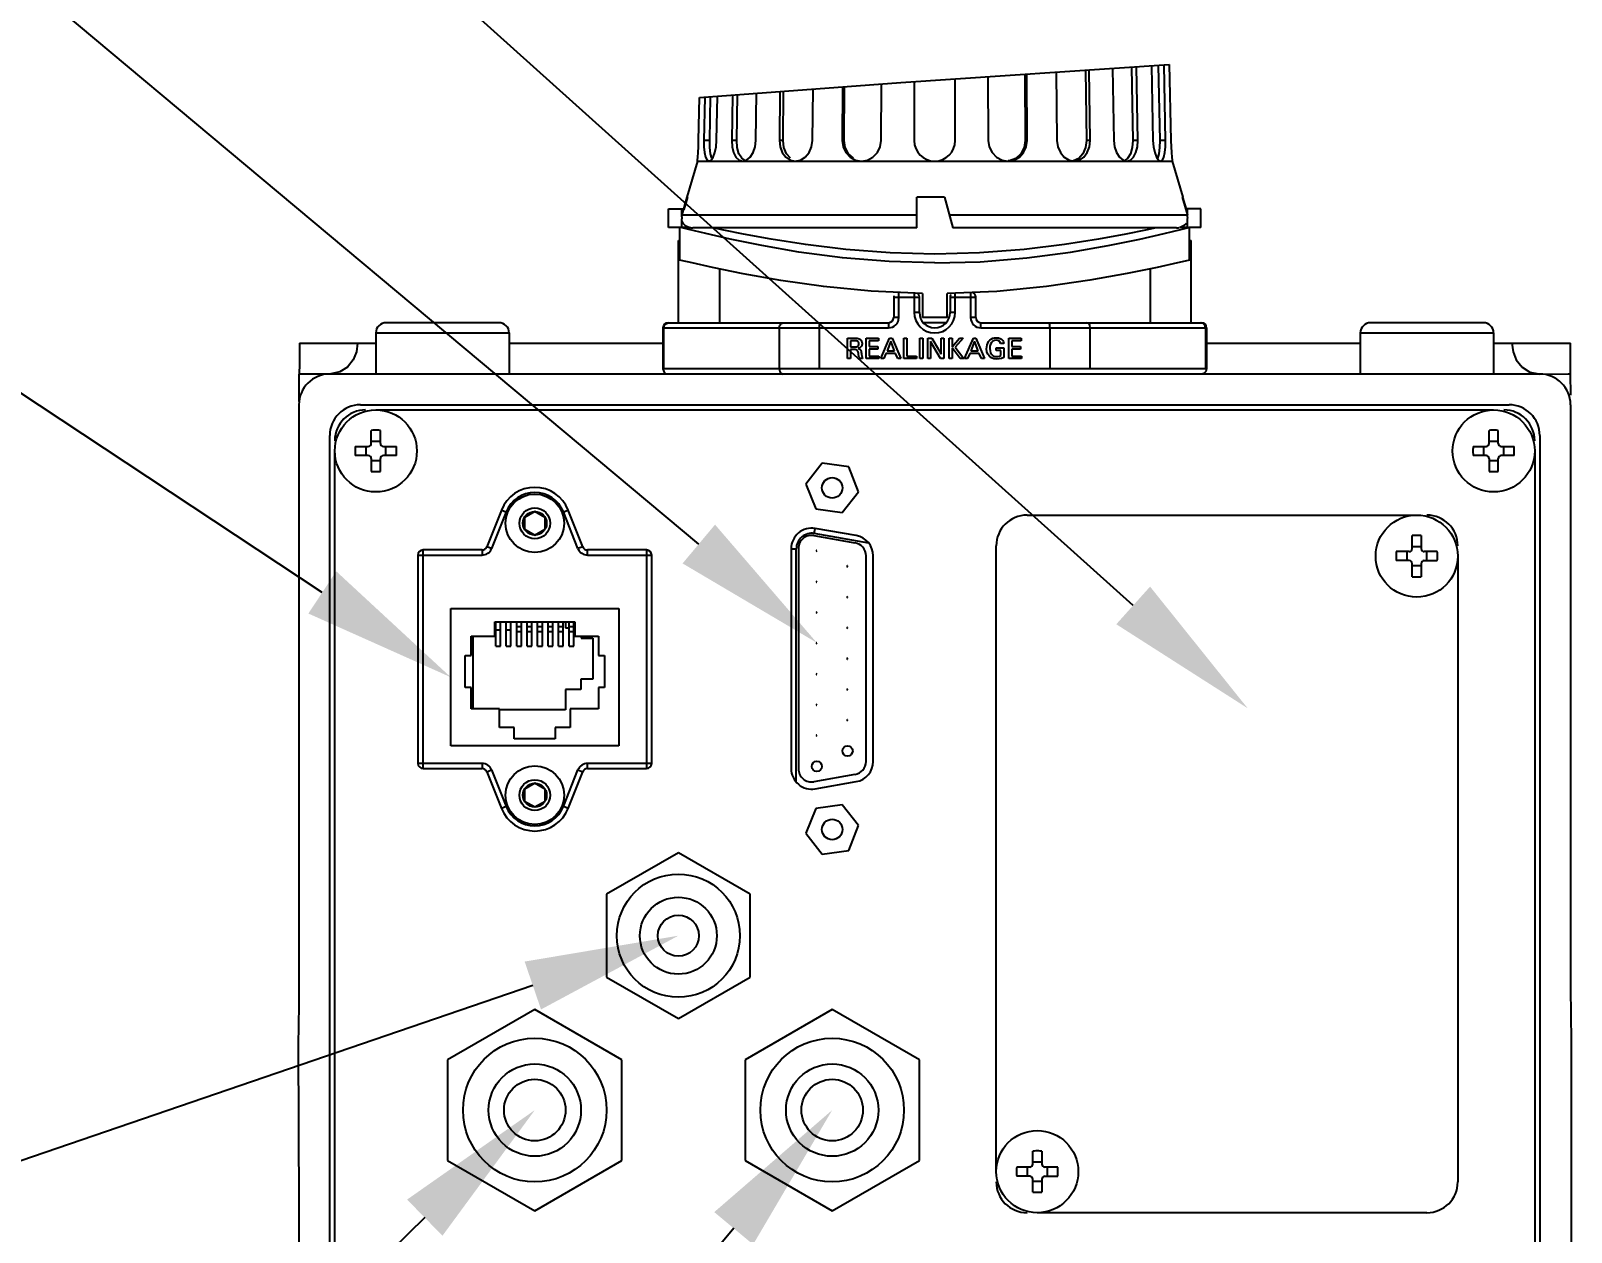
# Model space of a CAD drawing. Header units: millimetres. Extents: x 4086 to 8300, y 123 to 1549.
# Drawn here: x 6953.3 to 7013.4, y 571.4 to 618.2 of the extents above; entities that cross this region are included whole.
import ezdxf
from ezdxf import colors
from ezdxf.entities.mleader import LeaderData, LeaderLine
from ezdxf.math import Vec2, Vec3

# ---------------------------------------------------------------- set-up
doc = ezdxf.new("R2010")
doc.units = ezdxf.units.MM
doc.layers.add('00_COMPONENTS', color=7, linetype='Continuous')
doc.layers.add('多重引线', color=7, linetype='Continuous')
doc.styles.add('思源黑', font='SourceHanSansCN-Normal.ttf')

msp = doc.modelspace()

# ---------------------------------------------------------------- linework, layer by layer
at = {"color": 7, "linetype": 'Continuous'}
for p, q in [((6987.2721, 616.2014), (6997.7388, 616.9017)), ((6979.4172, 615.6227), (6987.2721, 616.2014))]:
    msp.add_line(p, q, dxfattribs=at)
at = {"layer": '00_COMPONENTS', "color": 7, "linetype": 'Continuous'}
for p, q in [((6992.1068, 616.5249), (6992.1233, 613.9408)), ((6992.1978, 613.9408), (6992.1812, 616.5299)), ((6993.3244, 616.6064), (6993.3568, 613.9408)), ((6994.4762, 616.6834), (6994.5096, 613.9408)), ((6994.6512, 613.9408), (6994.6178, 616.6929)), ((6995.524, 616.7535), (6995.5711, 613.9408)), ((6996.2687, 616.8034), (6996.3166, 613.9408)), ((6996.5115, 613.9408), (6996.4634, 616.8164)), ((6997.0448, 616.8553), (6997.1021, 613.9408)), ((6997.3097, 616.873), (6997.3674, 613.9408)), ((6997.5966, 613.9408), (6997.5386, 616.8883)), ((6997.7388, 616.9017), (6997.8, 613.9408)), ((6982.5545, 615.8538), (6982.5312, 613.9408)), ((6982.6728, 613.9408), (6982.6962, 615.8643)), ((6983.8256, 613.9408), (6983.85, 615.9493)), ((6984.9981, 616.0339), (6984.9847, 613.9408)), ((6985.0592, 613.9408), (6985.0726, 616.0393)), ((6986.5064, 613.9408), (6986.5205, 616.146)), ((6987.7912, 616.2361), (6987.7912, 613.9408)), ((6989.3912, 613.9408), (6989.3912, 616.3432)), ((6990.6602, 616.4281), (6990.6761, 613.9408)), ((6979.3824, 613.9408), (6979.4172, 615.6227)), ((6979.6193, 615.6376), (6979.5859, 613.9408)), ((6979.8151, 613.9408), (6979.8488, 615.6545)), ((6980.0803, 613.9408), (6980.1144, 615.6741)), ((6980.7006, 615.7173), (6980.6709, 613.9408)), ((6980.8659, 613.9408), (6980.8958, 615.7316)), ((6981.6114, 613.9408), (6981.6422, 615.7866)), ((6979.374, 613.6941), (6979.3824, 613.9408)), ((6979.8151, 613.9408), (6979.5859, 613.9408)), ((6979.8204, 613.6702), (6979.8151, 613.9408)), ((6980.0603, 613.6941), (6980.0803, 613.9408)), ((6980.8659, 613.9408), (6980.6709, 613.9408)), ((6980.8857, 613.6702), (6980.8659, 613.9408)), ((6981.5816, 613.6941), (6981.6114, 613.9408)), ((6982.6728, 613.9408), (6982.5312, 613.9408)), ((6985.0592, 613.9408), (6984.9847, 613.9408)), ((6992.1978, 613.9408), (6992.1233, 613.9408)), ((6994.6512, 613.9408), (6994.5096, 613.9408)), ((6995.5711, 613.9408), (6995.6009, 613.6939)), ((6996.3166, 613.9408), (6996.2962, 613.6674)), ((6996.5115, 613.9408), (6996.3166, 613.9408)), ((6997.1021, 613.9408), (6997.1222, 613.6939)), ((6997.3674, 613.9408), (6997.3618, 613.6674)), ((6997.5966, 613.9408), (6997.3674, 613.9408)), ((6997.8, 613.9408), (6997.8085, 613.6939)), ((6979.3312, 613.1408), (6978.9169, 611.7408)), ((6979.3312, 613.1408), (6979.3353, 613.1798)), ((6979.3312, 613.1408), (6997.8512, 613.1408)), ((6985.7297, 613.1408), (6985.9658, 613.1799)), ((6991.2171, 613.1797), (6991.4527, 613.1408)), ((6993.8324, 613.1797), (6994.0341, 613.1408)), ((6997.8362, 613.2931), (6997.8471, 613.1797)), ((6997.8471, 613.1797), (6997.8512, 613.1408)), ((6997.8512, 613.1408), (6998.2655, 611.7408)), ((6978.9244, 611.7408), (6978.7272, 611.045)), ((6978.9423, 611.7408), (6978.7989, 611.2575)), ((6978.9244, 611.7408), (6978.9169, 611.7408)), ((6987.8912, 610.5408), (6987.8912, 611.7408)), ((6988.9712, 611.7408), (6987.8912, 611.7408)), ((6988.9712, 611.7408), (6989.2912, 610.5408)), ((6998.2402, 611.7408), (6998.4484, 611.0389)), ((6998.2655, 611.7408), (6998.2402, 611.7408)), ((6998.258, 611.7408), (6998.3942, 611.2616)), ((6978.2072, 610.5507), (6978.2072, 611.2788)), ((6978.2072, 611.2788), (6978.7931, 611.2788)), ((6978.7272, 610.9636), (6978.7272, 611.2788)), ((6987.8912, 611.0389), (6978.7272, 611.0389)), ((6998.4484, 611.0389), (6989.1584, 611.0389)), ((6998.9752, 611.2788), (6998.3772, 611.2788)), ((6998.4552, 610.9636), (6998.4552, 611.2788)), ((6998.9752, 610.5507), (6998.9752, 611.2788)), ((6978.6835, 610.5507), (6978.2072, 610.5507)), ((6978.6512, 609.2788), (6978.6512, 610.5588)), ((6979.0041, 610.4708), (6978.6835, 610.5507)), ((6978.7272, 610.5507), (6978.7272, 610.8941)), ((6978.7891, 610.7013), (6978.7272, 610.8248)), ((6979.0117, 610.5559), (6978.7272, 610.5559)), ((6978.8881, 610.6073), (6978.7891, 610.7013)), ((6979.0117, 610.5526), (6978.8881, 610.6073)), ((6979.6574, 610.3135), (6979.0041, 610.4708)), ((6979.0117, 610.5526), (6979.0358, 610.5498)), ((6979.0358, 610.5498), (6979.0439, 610.5488)), ((6979.0519, 610.548), (6979.06, 610.5471)), ((6987.8912, 610.5408), (6979.1558, 610.5408)), ((6980.1912, 610.5408), (6980.1912, 610.4893)), ((6998.0266, 610.5408), (6989.2912, 610.5408)), ((6996.9912, 610.5408), (6996.9912, 610.4893)), ((6997.544, 610.318), (6998.1853, 610.4725)), ((6998.1277, 610.5477), (6998.1362, 610.5486)), ((6998.1448, 610.5495), (6998.1534, 610.5505)), ((6998.1619, 610.5515), (6998.1703, 610.5526)), ((6998.3001, 610.6121), (6998.1703, 610.5526)), ((6998.4552, 610.5559), (6998.1703, 610.5559)), ((6998.1853, 610.4725), (6998.499, 610.5507)), ((6998.3992, 610.7138), (6998.3001, 610.6121)), ((6998.4552, 610.5507), (6998.4552, 610.8941)), ((6998.9752, 610.5507), (6998.499, 610.5507)), ((6998.5312, 609.2788), (6998.5312, 610.5588)), ((6978.5912, 606.8388), (6978.5912, 610.0388)), ((6978.5912, 610.0388), (6978.6512, 610.0388)), ((6980.617, 610.0968), (6979.6574, 610.3135)), ((6996.5916, 610.1025), (6997.544, 610.318)), ((6998.5312, 610.0388), (6998.5912, 610.0388)), ((6998.5912, 606.8388), (6998.5912, 610.0388)), ((6980.1912, 608.9386), (6980.1912, 606.8388)), ((6996.9912, 608.9386), (6996.9912, 606.8388)), ((6998.0636, 609.171), (6997.267, 608.9949)), ((6991.0097, 608.0584), (6989.0712, 607.9743)), ((6986.9912, 607.8388), (6986.9912, 607.0388)), ((6986.9912, 607.8388), (6987.9912, 607.8388)), ((6987.1912, 607.0388), (6987.1912, 608.015)), ((6987.7912, 607.9885), (6987.7912, 607.2388)), ((6987.9912, 607.2388), (6987.9912, 607.8388)), ((6988.1112, 607.9743), (6988.1112, 607.0388)), ((6989.0712, 607.0388), (6989.0712, 607.9743)), ((6989.1912, 607.8388), (6989.1912, 607.2388)), ((6989.1912, 607.8388), (6990.1912, 607.8388)), ((6989.3912, 607.2388), (6989.3912, 607.9882)), ((6989.9912, 608.0142), (6989.9912, 607.0388)), ((6990.1912, 607.0388), (6990.1912, 607.8388)), ((6971.5912, 606.8388), (6967.1912, 606.8388)), ((6978.1912, 606.8388), (6978.2064, 606.8388)), ((6978.2257, 606.8388), (6986.7912, 606.8388)), ((6986.7912, 606.8388), (6986.7912, 606.6388)), ((6987.1912, 607.0388), (6986.9912, 607.0388)), ((6987.9912, 607.2388), (6987.7912, 607.2388)), ((6989.0712, 607.0388), (6988.1111, 607.0388)), ((6989.0384, 606.8388), (6988.144, 606.8388)), ((6989.3912, 607.2388), (6989.1912, 607.2388)), ((6990.1912, 607.0388), (6989.9912, 607.0388)), ((6990.3912, 606.6388), (6990.3912, 606.8388)), ((6990.3912, 606.8388), (6998.9912, 606.8388)), ((7009.9912, 606.8388), (7005.5912, 606.8388)), ((6966.7912, 606.4388), (6966.7912, 604.8388)), ((6966.7912, 606.4388), (6971.9912, 606.4388)), ((6971.9912, 606.4388), (6971.9912, 604.8388)), ((6977.9912, 606.6388), (6977.9912, 605.0388)), ((6977.9912, 606.6388), (6986.7912, 606.6388)), ((6978.0302, 605.0388), (6978.0302, 606.6388)), ((6982.5246, 606.6388), (6982.5246, 605.0388)), ((6984.0968, 605.0388), (6984.0968, 606.6388)), ((6985.1912, 605.4388), (6985.1912, 606.2388)), ((6985.1912, 606.2388), (6985.462, 606.2388)), ((6985.9194, 605.4388), (6985.9194, 606.2388)), ((6985.9194, 606.2388), (6986.3974, 606.2388)), ((6986.3974, 606.2388), (6986.3974, 606.1369)), ((6986.4882, 605.4388), (6986.8313, 606.2388)), ((6986.8313, 606.2388), (6986.935, 606.2388)), ((6986.935, 606.2388), (6987.2659, 605.4388)), ((6987.3823, 605.4388), (6987.3823, 606.2388)), ((6987.3823, 606.2388), (6987.4999, 606.2388)), ((6987.4999, 606.2388), (6987.4999, 605.5402)), ((6988.0051, 605.4388), (6988.0051, 606.2388)), ((6988.0051, 606.2388), (6988.1227, 606.2388)), ((6988.1227, 606.2388), (6988.1227, 605.4388)), ((6988.3233, 605.4388), (6988.3233, 606.2388)), ((6988.3233, 606.2388), (6988.4787, 606.2388)), ((6988.4787, 606.2388), (6988.7294, 605.8199)), ((6988.8414, 605.6087), (6988.8414, 606.2388)), ((6988.8414, 606.2388), (6988.9472, 606.2388)), ((6988.9472, 606.2388), (6988.9472, 605.4388)), ((6989.1483, 605.4388), (6989.1483, 606.2388)), ((6989.1483, 606.2388), (6989.2659, 606.2388)), ((6989.2659, 605.9018), (6989.5545, 606.2388)), ((6989.2659, 606.2388), (6989.2659, 605.9018)), ((6989.6993, 606.2388), (6989.3912, 605.8828)), ((6989.5545, 606.2388), (6989.6993, 606.2388)), ((6989.7533, 605.4388), (6990.0965, 606.2388)), ((6990.0965, 606.2388), (6990.2001, 606.2388)), ((6990.2001, 606.2388), (6990.5311, 605.4388)), ((6990.3912, 606.6388), (6999.1867, 606.6388)), ((6991.4792, 605.4388), (6991.4792, 606.2388)), ((6991.4792, 606.2388), (6991.9572, 606.2388)), ((6991.9572, 606.2388), (6991.9572, 606.1369)), ((6993.0857, 606.6388), (6993.0857, 605.0388)), ((6994.6578, 605.0388), (6994.6578, 606.6388)), ((6999.1523, 606.6388), (6999.1523, 605.0388)), ((6999.1912, 606.6388), (6999.1912, 605.0388)), ((7005.1912, 606.4388), (7005.1912, 604.8388)), ((7005.1912, 606.4388), (7010.3912, 606.4388)), ((7010.3912, 606.4388), (7010.3912, 604.8388)), ((6963.8114, 606.0388), (6966.7912, 606.0388)), ((6971.9912, 606.0388), (6977.9912, 606.0388)), ((6985.3088, 606.1369), (6985.3088, 605.8951)), ((6985.482, 606.1369), (6985.3088, 606.1369)), ((6985.3088, 605.8951), (6985.482, 605.8951)), ((6985.3088, 605.7937), (6985.3088, 605.4388)), ((6985.4536, 605.7937), (6985.3088, 605.7937)), ((6985.6727, 606.2003), (6985.6982, 606.1809)), ((6985.7309, 605.6443), (6985.7362, 605.6042)), ((6985.7497, 606.0898), (6985.7561, 606.0343)), ((6986.0369, 606.1369), (6986.0369, 605.9068)), ((6986.3974, 606.1369), (6986.0369, 606.1369)), ((6986.0369, 605.9068), (6986.3734, 605.9068)), ((6986.0369, 605.8048), (6986.0369, 605.5402)), ((6986.3734, 605.8048), (6986.0369, 605.8048)), ((6986.3734, 605.9068), (6986.3734, 605.8048)), ((6986.6887, 605.6444), (6986.6007, 605.4388)), ((6987.0597, 605.6444), (6986.6887, 605.6444)), ((6986.8759, 606.119), (6986.7333, 605.7458)), ((6986.7333, 605.7458), (6987.0174, 605.7458)), ((6987.0174, 605.7458), (6986.8759, 606.119)), ((6987.1472, 605.4388), (6987.0597, 605.6444)), ((6988.4297, 606.1062), (6988.4297, 605.4388)), ((6988.8163, 605.4388), (6988.4297, 606.1062)), ((6989.2659, 605.8538), (6989.2659, 605.4388)), ((6989.5868, 605.4388), (6989.2659, 605.8538)), ((6989.3912, 605.8828), (6989.7316, 605.4388)), ((6989.9539, 605.6444), (6989.8659, 605.4388)), ((6990.3249, 605.6444), (6989.9539, 605.6444)), ((6990.1411, 606.119), (6989.9985, 605.7458)), ((6989.9985, 605.7458), (6990.2826, 605.7458)), ((6990.2826, 605.7458), (6990.1411, 606.119)), ((6990.4124, 605.4388), (6990.3249, 605.6444)), ((6990.9901, 605.7569), (6990.9901, 605.86)), ((6990.9901, 605.86), (6991.2854, 605.86)), ((6991.1667, 605.7569), (6990.9901, 605.7569)), ((6991.2865, 606.0277), (6991.1589, 606.0277)), ((6991.1667, 605.5552), (6991.1667, 605.7569)), ((6991.2854, 605.86), (6991.2854, 605.4811)), ((6991.5968, 606.1369), (6991.5968, 605.9068)), ((6991.9572, 606.1369), (6991.5968, 606.1369)), ((6991.5968, 605.9068), (6991.9333, 605.9068)), ((6991.5968, 605.8048), (6991.5968, 605.5402)), ((6991.9333, 605.8048), (6991.5968, 605.8048)), ((6991.9333, 605.9068), (6991.9333, 605.8048)), ((6999.1912, 606.0388), (7005.1912, 606.0388)), ((7010.3912, 606.0388), (7013.3908, 606.0388)), ((7013.391, 604.8439), (7013.3912, 606.0388)), ((6999.1912, 605.0388), (6977.9953, 605.0388)), ((6985.3088, 605.4388), (6985.1912, 605.4388)), ((6985.7723, 605.4388), (6985.6503, 605.4388)), ((6986.4102, 605.4388), (6985.9194, 605.4388)), ((6986.0369, 605.5402), (6986.4102, 605.5402)), ((6986.4102, 605.5402), (6986.4102, 605.4388)), ((6986.6007, 605.4388), (6986.4882, 605.4388)), ((6987.2659, 605.4388), (6987.1472, 605.4388)), ((6987.8854, 605.4388), (6987.3823, 605.4388)), ((6987.4999, 605.5402), (6987.8854, 605.5402)), ((6987.8854, 605.5402), (6987.8854, 605.4388)), ((6988.1227, 605.4388), (6988.0051, 605.4388)), ((6988.4297, 605.4388), (6988.3233, 605.4388)), ((6988.9472, 605.4388), (6988.8163, 605.4388)), ((6989.2659, 605.4388), (6989.1483, 605.4388)), ((6989.7316, 605.4388), (6989.5868, 605.4388)), ((6989.8659, 605.4388), (6989.7533, 605.4388)), ((6990.5311, 605.4388), (6990.4124, 605.4388)), ((6991.9701, 605.4388), (6991.4792, 605.4388)), ((6991.5968, 605.5402), (6991.9701, 605.5402)), ((6991.9701, 605.5402), (6991.9701, 605.4388)), ((7012.1921, 604.8388), (6963.7913, 604.8388)), ((7012.1929, 604.8388), (7013.2998, 604.8422)), ((7013.2998, 604.8422), (7013.391, 604.8421)), ((7013.3992, 604.0151), (7013.391, 604.8439)), ((6963.7912, 603.6388), (6963.7912, 580.516)), ((6966.1912, 603.6388), (7010.9912, 603.6388)), ((6966.7912, 603.4388), (7010.3912, 603.4388)), ((7013.3912, 603.6388), (7013.3912, 580.516)), ((6966.6738, 602.6435), (6966.6152, 602.6418)), ((6966.6152, 602.1348), (6966.6152, 602.6418)), ((6966.9672, 602.1348), (6966.9672, 602.6418)), ((7010.2738, 602.6435), (7010.2152, 602.6418)), ((7010.2152, 602.1348), (7010.2152, 602.6418)), ((7010.5672, 602.1348), (7010.5672, 602.6418)), ((6964.9912, 541.0388), (6964.9912, 602.4388)), ((6966.6152, 602.2177), (6966.9672, 602.2177)), ((7010.2152, 602.2177), (7010.5672, 602.2177)), ((7012.1912, 602.4388), (7012.1912, 541.0388)), ((6965.1912, 541.6388), (6965.1912, 601.8388)), ((6965.9865, 601.7214), (6965.9882, 601.6628)), ((6966.4952, 601.6628), (6965.9882, 601.6628)), ((6965.9883, 602.0148), (6966.4952, 602.0148)), ((6966.4124, 601.6628), (6966.4124, 602.0148)), ((6966.6152, 601.5428), (6966.6152, 601.0358)), ((6966.9672, 601.4599), (6966.6152, 601.4599)), ((6966.9672, 601.0359), (6966.9672, 601.5428)), ((6967.0872, 602.0148), (6967.5942, 602.0148)), ((6967.5941, 601.6628), (6967.0872, 601.6628)), ((6967.1701, 602.0148), (6967.1701, 601.6628)), ((6967.5959, 601.9562), (6967.5942, 602.0148)), ((7009.5865, 601.7214), (7009.5882, 601.6628)), ((7010.0952, 601.6628), (7009.5882, 601.6628)), ((7009.5883, 602.0148), (7010.0952, 602.0148)), ((7010.0124, 601.6628), (7010.0124, 602.0148)), ((7010.2152, 601.5428), (7010.2152, 601.0358)), ((7010.5672, 601.4599), (7010.2152, 601.4599)), ((7010.5672, 601.0359), (7010.5672, 601.5428)), ((7010.6872, 602.0148), (7011.1942, 602.0148)), ((7011.1941, 601.6628), (7010.6872, 601.6628)), ((7010.7701, 602.0148), (7010.7701, 601.6628)), ((7011.1959, 601.9562), (7011.1942, 602.0148)), ((7011.9912, 601.8388), (7011.9912, 541.6388)), ((6966.9086, 601.0341), (6966.9672, 601.0358)), ((6984.2064, 601.367), (6983.5621, 600.5506)), ((6985.2356, 601.2172), (6984.2064, 601.367)), ((6985.6204, 600.251), (6985.2356, 601.2172)), ((7010.5086, 601.0341), (7010.5672, 601.0358)), ((6983.5621, 600.5506), (6983.9469, 599.5845)), ((6984.976, 599.4346), (6985.6204, 600.251)), ((6971.6905, 599.5367), (6971.1204, 598.1048)), ((6971.8764, 599.4627), (6971.3062, 598.0308)), ((6971.6905, 599.5367), (6971.8764, 599.4627)), ((6972.9912, 599.4807), (6972.5912, 599.2497)), ((6972.5912, 599.2497), (6972.5912, 598.7879)), ((6973.3912, 599.2497), (6972.9912, 599.4807)), ((6973.3912, 598.7879), (6973.3912, 599.2497)), ((6974.1061, 599.4627), (6974.2919, 599.5367)), ((6974.6763, 598.0308), (6974.1061, 599.4627)), ((6974.8621, 598.1048), (6974.2919, 599.5367)), ((6983.9469, 599.5845), (6984.976, 599.4346)), ((6992.1912, 599.3388), (7007.3912, 599.3388)), ((6972.5912, 598.7879), (6972.9912, 598.5569)), ((6972.9912, 598.5569), (6973.3912, 598.7879)), ((6983.8809, 598.5409), (6985.4809, 598.2609)), ((6983.8947, 598.6197), (6983.9291, 598.8167)), ((6986.0159, 598.2485), (6983.8947, 598.6197)), ((6985.5291, 598.5367), (6983.9291, 598.8167)), ((7007.2738, 598.5435), (7007.2152, 598.5418)), ((7007.2152, 598.0348), (7007.2152, 598.5418)), ((7007.5672, 598.5417), (7007.5672, 598.0348)), ((6968.6312, 589.4588), (6968.6312, 597.9788)), ((6970.9346, 597.9788), (6968.6312, 597.9788)), ((6970.9346, 597.9788), (6970.9346, 597.7788)), ((6971.3062, 598.0308), (6971.1204, 598.1048)), ((6974.8621, 598.1048), (6974.6763, 598.0308)), ((6975.0479, 597.7788), (6975.0479, 597.9788)), ((6977.3512, 597.9788), (6975.0479, 597.9788)), ((6977.3512, 597.9788), (6977.3512, 589.4588)), ((6982.9912, 598.0287), (6982.9912, 589.453)), ((6982.9912, 598.0287), (6983.1912, 598.0287)), ((6983.1912, 588.9238), (6983.1912, 598.0287)), ((6983.2712, 598.0287), (6983.2712, 589.453)), ((6990.9912, 573.7388), (6990.9912, 598.1388)), ((7007.0952, 597.9148), (7006.5882, 597.9148)), ((7007.0124, 597.5628), (7007.0124, 597.9148)), ((7007.2152, 598.1177), (7007.5672, 598.1177)), ((7008.1941, 597.9148), (7007.6872, 597.9148)), ((7007.7701, 597.9148), (7007.7701, 597.5628)), ((7008.1959, 597.8562), (7008.1942, 597.9148)), ((6968.4312, 597.7788), (6968.4312, 589.6588)), ((6968.4312, 597.7788), (6970.9346, 597.7788)), ((6975.0479, 597.7788), (6977.5512, 597.7788)), ((6977.5512, 589.6588), (6977.5512, 597.7788)), ((6985.9112, 589.733), (6985.9112, 597.7487)), ((6986.1912, 589.733), (6986.1912, 597.7487)), ((7006.5865, 597.6214), (7006.5882, 597.5628)), ((7007.0952, 597.5628), (7006.5882, 597.5628)), ((7007.2152, 596.9359), (7007.2152, 597.4428)), ((7007.5672, 597.3599), (7007.2152, 597.3599)), ((7007.5672, 597.4428), (7007.5672, 596.9358)), ((7007.6872, 597.5628), (7008.1942, 597.5628)), ((7008.9912, 597.7388), (7008.9912, 573.3388)), ((7007.5086, 596.9341), (7007.5672, 596.9358)), ((6969.7112, 590.3388), (6969.7112, 595.6988)), ((6969.7112, 595.6988), (6976.2712, 595.6988)), ((6976.2712, 595.6988), (6976.2712, 590.3388)), ((6971.4312, 594.6188), (6971.4312, 595.1788)), ((6971.4312, 595.1788), (6974.5512, 595.1788)), ((6971.4712, 594.2246), (6971.4712, 595.1788)), ((6971.4712, 594.8588), (6971.6552, 594.8588)), ((6971.6552, 594.2246), (6971.6552, 595.1788)), ((6971.8792, 594.2246), (6971.8792, 595.1788)), ((6971.8792, 594.8588), (6972.0632, 594.8588)), ((6972.0632, 594.2246), (6972.0632, 595.1788)), ((6972.2872, 594.2246), (6972.2872, 595.1788)), ((6972.4712, 594.9862), (6972.2872, 594.9862)), ((6972.4712, 594.2246), (6972.4712, 595.1788)), ((6972.6952, 594.2246), (6972.6952, 595.1788)), ((6972.8792, 594.9862), (6972.6952, 594.9862)), ((6972.8792, 594.2246), (6972.8792, 595.1788)), ((6973.1032, 594.2246), (6973.1032, 595.1788)), ((6973.2872, 594.9862), (6973.1032, 594.9862)), ((6973.2872, 594.2246), (6973.2872, 595.1788)), ((6973.5112, 594.2246), (6973.5112, 595.1788)), ((6973.6952, 594.9862), (6973.5112, 594.9862)), ((6973.6952, 594.2246), (6973.6952, 595.1788)), ((6973.9192, 594.2246), (6973.9192, 595.1788)), ((6974.1032, 594.9862), (6973.9192, 594.9862)), ((6974.1032, 594.2246), (6974.1032, 595.1788)), ((6974.1912, 595.1788), (6974.1912, 594.9408)), ((6974.1912, 594.9408), (6974.3272, 594.9408)), ((6974.3272, 594.2246), (6974.3272, 595.1788)), ((6974.5112, 594.9862), (6974.3272, 594.9862)), ((6974.5112, 594.2246), (6974.5112, 595.1788)), ((6974.5512, 595.1788), (6974.5512, 594.6188)), ((6970.5112, 593.8588), (6970.5112, 594.6188)), ((6970.5112, 594.6188), (6971.4312, 594.6188)), ((6970.5912, 591.7788), (6970.5912, 594.6188)), ((6971.4712, 594.2246), (6971.6552, 594.2246)), ((6971.8792, 594.2246), (6972.0632, 594.2246)), ((6972.2872, 594.805), (6972.4712, 594.805)), ((6972.2872, 594.2246), (6972.4712, 594.2246)), ((6972.6952, 594.805), (6972.8792, 594.805)), ((6972.6952, 594.2246), (6972.8792, 594.2246)), ((6973.1032, 594.805), (6973.2872, 594.805)), ((6973.1032, 594.2246), (6973.2872, 594.2246)), ((6973.5112, 594.805), (6973.6952, 594.805)), ((6973.5112, 594.2246), (6973.6952, 594.2246)), ((6973.9192, 594.805), (6974.1032, 594.805)), ((6973.9192, 594.2246), (6974.1032, 594.2246)), ((6974.3272, 594.805), (6974.5112, 594.805)), ((6974.3272, 594.2246), (6974.5112, 594.2246)), ((6974.5512, 594.6188), (6975.4712, 594.6188)), ((6974.8031, 594.6188), (6974.8031, 594.5408)), ((6974.8031, 594.5408), (6975.253, 594.5408)), ((6975.253, 594.5408), (6975.253, 592.9408)), ((6975.4712, 594.6188), (6975.4712, 593.8588)), ((6970.2712, 592.6188), (6970.2712, 593.8588)), ((6970.2712, 593.8588), (6970.5112, 593.8588)), ((6975.4712, 593.8588), (6975.7112, 593.8588)), ((6975.7112, 593.8588), (6975.7112, 592.6188)), ((6970.5112, 592.6188), (6970.2712, 592.6188)), ((6970.5112, 591.7788), (6970.5112, 592.6188)), ((6974.1912, 592.5408), (6974.1912, 591.7408)), ((6974.7851, 592.5408), (6974.1912, 592.5408)), ((6974.7851, 592.9408), (6974.7851, 592.5408)), ((6975.253, 592.9408), (6974.7851, 592.9408)), ((6975.4712, 592.6188), (6975.4712, 591.7788)), ((6975.7112, 592.6188), (6975.4712, 592.6188)), ((6971.6112, 591.7788), (6970.5112, 591.7788)), ((6971.6112, 591.0588), (6971.6112, 591.7788)), ((6974.1912, 591.7408), (6971.6112, 591.7408)), ((6974.3712, 591.7788), (6974.3712, 591.0588)), ((6975.4712, 591.7788), (6974.3712, 591.7788)), ((6972.1912, 591.0588), (6971.6112, 591.0588)), ((6972.1912, 590.6188), (6972.1912, 591.0588)), ((6973.7912, 590.6188), (6972.1912, 590.6188)), ((6973.7912, 591.0588), (6973.7912, 590.6188)), ((6974.3712, 591.0588), (6973.7912, 591.0588)), ((6976.2712, 590.3388), (6969.7112, 590.3388)), ((6970.9346, 589.6588), (6968.4312, 589.6588)), ((6968.6312, 589.4588), (6970.9346, 589.4588)), ((6970.9346, 589.6588), (6970.9346, 589.4588)), ((6975.0479, 589.4588), (6975.0479, 589.6588)), ((6977.5512, 589.6588), (6975.0479, 589.6588)), ((6975.0479, 589.4588), (6977.3512, 589.4588)), ((6971.1204, 589.3328), (6971.3062, 589.4068)), ((6971.1204, 589.3328), (6971.6905, 587.9009)), ((6971.3062, 589.4068), (6971.8764, 587.9749)), ((6972.9912, 588.8807), (6972.5912, 588.6497)), ((6973.3912, 588.6497), (6972.9912, 588.8807)), ((6974.1061, 587.9749), (6974.6763, 589.4068)), ((6974.2919, 587.9009), (6974.8621, 589.3328)), ((6974.6763, 589.4068), (6974.8621, 589.3328)), ((6985.4809, 589.2208), (6983.8809, 588.9408)), ((6983.9291, 588.6649), (6985.5291, 588.9449)), ((6972.5912, 588.6497), (6972.5912, 588.1879)), ((6973.3912, 588.1879), (6973.3912, 588.6497)), ((6971.8764, 587.9749), (6971.6905, 587.9009)), ((6972.5912, 588.1879), (6972.9912, 587.9569)), ((6972.9912, 587.9569), (6973.3912, 588.1879)), ((6974.2919, 587.9009), (6974.1061, 587.9749)), ((6983.9469, 587.8972), (6983.5621, 586.931)), ((6984.976, 588.047), (6983.9469, 587.8972)), ((6985.6204, 587.2306), (6984.976, 588.047)), ((6985.2356, 586.2645), (6985.6204, 587.2306)), ((6983.5621, 586.931), (6984.2064, 586.1146)), ((6978.5912, 586.172), (6975.7912, 584.5554)), ((6981.3912, 584.5554), (6978.5912, 586.172)), ((6984.2064, 586.1146), (6985.2356, 586.2645)), ((6975.7912, 584.5554), (6975.7912, 581.3222)), ((6981.3912, 581.3222), (6981.3912, 584.5554)), ((6975.7912, 581.3222), (6978.5912, 579.7056)), ((6978.5912, 579.7056), (6981.3912, 581.3222)), ((6963.7912, 580.516), (6963.7859, 580.2341)), ((7013.3912, 580.516), (7013.3966, 580.2341)), ((6972.9912, 580.0648), (6969.5912, 578.1018)), ((6976.3912, 578.1018), (6972.9912, 580.0648)), ((6984.5912, 580.0648), (6981.1912, 578.1018)), ((6987.9912, 578.1018), (6984.5912, 580.0648)), ((6969.5912, 578.1018), (6969.5912, 574.1758)), ((6976.3912, 574.1758), (6976.3912, 578.1018)), ((6981.1912, 578.1018), (6981.1912, 574.1758)), ((6987.9912, 574.1758), (6987.9912, 578.1018)), ((6992.4738, 574.5435), (6992.4152, 574.5418)), ((6992.4152, 574.0348), (6992.4152, 574.5418)), ((6992.7672, 574.5417), (6992.7672, 574.0348)), ((6969.5912, 574.1758), (6972.9912, 572.2128)), ((6972.9912, 572.2128), (6976.3912, 574.1758)), ((6981.1912, 574.1758), (6984.5912, 572.2128)), ((6984.5912, 572.2128), (6987.9912, 574.1758)), ((6992.2952, 573.9148), (6991.7882, 573.9148)), ((6992.2124, 573.5628), (6992.2124, 573.9148)), ((6992.4152, 574.1177), (6992.7672, 574.1177)), ((6993.3941, 573.9148), (6992.8872, 573.9148)), ((6992.9701, 573.9148), (6992.9701, 573.5628)), ((6993.3959, 573.8562), (6993.3942, 573.9148)), ((6991.7865, 573.6214), (6991.7882, 573.5628)), ((6992.2952, 573.5628), (6991.7882, 573.5628)), ((6992.4152, 572.9359), (6992.4152, 573.4428)), ((6992.7672, 573.3599), (6992.4152, 573.3599)), ((6992.7672, 573.4428), (6992.7672, 572.9358)), ((6992.8872, 573.5628), (6993.3942, 573.5628)), ((6992.7086, 572.9341), (6992.7672, 572.9358)), ((6963.783, 572.3592), (6963.7911, 543.4592)), ((7007.7912, 572.1388), (6992.5912, 572.1388))]:
    msp.add_line(p, q, dxfattribs=at)
for points in [[(6979.3353, 613.1798), (6979.3463, 613.2934), (6979.3607, 613.4712), (6979.374, 613.6941)], [(6979.5859, 613.9408), (6979.59, 613.6939), (6979.6124, 613.4709), (6979.6537, 613.2931)], [(6979.8986, 613.2506), (6979.8482, 613.4298), (6979.8204, 613.6702)], [(6979.944, 613.2934), (6980.0126, 613.4713), (6980.0603, 613.6941)], [(6980.6709, 613.9408), (6980.6871, 613.6939), (6980.743, 613.4709), (6980.836, 613.2931), (6980.9582, 613.1797), (6981.0997, 613.1408)], [(6981.1934, 613.1655), (6981.0654, 613.2506), (6980.954, 613.4298), (6980.8857, 613.6702)], [(6981.3881, 613.2934), (6981.5043, 613.4713), (6981.5816, 613.6941)], [(6982.5312, 613.9408), (6982.5579, 613.6939), (6982.6419, 613.4709), (6982.7774, 613.2931), (6982.9514, 613.1797), (6983.1483, 613.1408)], [(6982.9689, 613.2506), (6982.8073, 613.4298), (6982.7053, 613.6702), (6982.6728, 613.9408)], [(6983.5374, 613.2934), (6983.6897, 613.4713), (6983.7891, 613.6941), (6983.8256, 613.9408)], [(6984.9847, 613.9408), (6985.0192, 613.6939), (6985.1231, 613.471), (6985.2878, 613.2931), (6985.4966, 613.1797), (6985.7297, 613.1408)], [(6985.4228, 613.2506), (6985.2269, 613.4298), (6985.101, 613.6702), (6985.0592, 613.9408)], [(6985.9658, 613.1799), (6986.1813, 613.2934), (6986.3548, 613.4713), (6986.4667, 613.6941), (6986.5064, 613.9408)], [(6990.6761, 613.9408), (6990.7158, 613.6939), (6990.8279, 613.4709), (6991.0016, 613.2931), (6991.2171, 613.1797)], [(6992.1233, 613.9408), (6992.0805, 613.6674), (6991.9526, 613.4259), (6991.7544, 613.2473), (6991.5086, 613.1527), (6991.4521, 613.1475)], [(6991.4527, 613.1408), (6991.6862, 613.1799), (6991.895, 613.2934), (6992.0596, 613.4713), (6992.1633, 613.6941), (6992.1978, 613.9408)], [(6993.3568, 613.9408), (6993.3934, 613.6939), (6993.493, 613.4709), (6993.6455, 613.2931), (6993.8324, 613.1797)], [(6994.5096, 613.9408), (6994.4764, 613.6674), (6994.3727, 613.4259), (6994.2091, 613.2473), (6994.0032, 613.1527)], [(6994.0341, 613.1408), (6994.2314, 613.1799), (6994.4054, 613.2934), (6994.5408, 613.4713), (6994.6246, 613.6941), (6994.6512, 613.9408)], [(6995.6009, 613.6939), (6995.6783, 613.4709), (6995.7946, 613.2931)], [(6996.2962, 613.6674), (6996.2268, 613.4259), (6996.114, 613.2473), (6995.9881, 613.1657)], [(6996.0827, 613.1408), (6996.2245, 613.1799), (6996.3467, 613.2934), (6996.4395, 613.4713), (6996.4954, 613.6941), (6996.5115, 613.9408)], [(6997.1222, 613.6939), (6997.1699, 613.4709), (6997.2386, 613.2931)], [(6997.3618, 613.6674), (6997.3335, 613.4259), (6997.2824, 613.2473)], [(6997.5289, 613.2934), (6997.5701, 613.4713), (6997.5925, 613.6941), (6997.5966, 613.9408)], [(6997.8085, 613.6939), (6997.8217, 613.4709), (6997.8362, 613.2931)], [(6979.6537, 613.2931), (6979.7122, 613.1797), (6979.7844, 613.1408)], [(6979.7844, 613.1408), (6979.8646, 613.1799), (6979.944, 613.2934)], [(6981.0997, 613.1408), (6981.2481, 613.1799), (6981.3881, 613.2934)], [(6983.1483, 613.1408), (6983.3505, 613.1799), (6983.5374, 613.2934)], [(6995.7946, 613.2931), (6995.9346, 613.1797), (6996.0827, 613.1408)], [(6997.2386, 613.2931), (6997.318, 613.1797), (6997.398, 613.1408)], [(6997.398, 613.1408), (6997.4704, 613.1799), (6997.5289, 613.2934)], [(6978.7272, 610.9636), (6978.7264, 610.952), (6978.7258, 610.9404), (6978.7257, 610.9288)], [(6978.7257, 610.9288), (6978.7258, 610.9172), (6978.7264, 610.9057), (6978.7272, 610.8941)], [(6979.0679, 610.5463), (6979.0758, 610.5455), (6979.0837, 610.5448), (6979.0915, 610.5441), (6979.0994, 610.5435), (6979.1073, 610.5429), (6979.1154, 610.5423), (6979.1238, 610.5418), (6979.1328, 610.5414), (6979.143, 610.541), (6979.1558, 610.5408)], [(6988.5912, 609.518), (6986.8562, 609.5625), (6985.1266, 609.6937), (6983.5478, 609.8847), (6982.207, 610.096), (6981.1358, 610.2942), (6980.3704, 610.4506), (6979.9526, 610.5408)], [(6997.2298, 610.5408), (6996.8097, 610.4501), (6996.0508, 610.2951), (6994.9803, 610.0968), (6993.6462, 609.8864), (6992.0741, 609.6956), (6990.3405, 609.5632), (6988.5912, 609.518)], [(6998.0266, 610.5408), (6998.0401, 610.541), (6998.0508, 610.5414), (6998.0602, 610.5419), (6998.069, 610.5425), (6998.0775, 610.5431), (6998.0859, 610.5437), (6998.0942, 610.5444), (6998.1025, 610.5451), (6998.1108, 610.5459), (6998.1192, 610.5468)], [(6998.4568, 610.9288), (6998.4566, 610.9404), (6998.4561, 610.952), (6998.4552, 610.9636)], [(6998.4552, 610.8941), (6998.4561, 610.9057), (6998.4566, 610.9172), (6998.4568, 610.9288)], [(6988.5912, 609.1701), (6986.8079, 609.2199), (6984.9877, 609.3712), (6983.2935, 609.5962), (6981.846, 609.8468), (6980.617, 610.0968)], [(6988.5912, 609.1701), (6990.3685, 609.2195), (6992.183, 609.3698), (6993.8913, 609.5965), (6995.3522, 609.8498), (6996.5916, 610.1025)], [(6979.9194, 608.9941), (6979.1234, 609.1699), (6978.7042, 609.2664), (6978.6512, 609.2782)], [(6998.5312, 609.2782), (6998.477, 609.2661), (6998.0636, 609.171)], [(6988.111, 607.9743), (6986.1075, 608.063), (6984.2466, 608.2478), (6982.5848, 608.4874), (6981.1169, 608.7497), (6979.9194, 608.9941)], [(6997.267, 608.9949), (6996.0971, 608.7557), (6994.6429, 608.4949), (6992.944, 608.249), (6991.0097, 608.0584)], [(6978.0302, 606.6388), (6978.0561, 606.7384), (6978.1271, 606.8115), (6978.2257, 606.8388)], [(6982.5246, 606.6388), (6982.5447, 606.7384), (6982.5994, 606.8115), (6982.6754, 606.8388)], [(6984.0968, 606.6388), (6984.1027, 606.7384), (6984.1189, 606.8115), (6984.1415, 606.8388)], [(6993.0857, 606.6388), (6993.0797, 606.7384), (6993.0635, 606.8115), (6993.0409, 606.8388)], [(6994.6578, 606.6388), (6994.6378, 606.7384), (6994.583, 606.8115), (6994.507, 606.8388)], [(6999.1523, 606.6388), (6999.1263, 606.7384), (6999.0553, 606.8115), (6998.9567, 606.8388)], [(6985.462, 606.2388), (6985.513, 606.2375), (6985.5598, 606.2334), (6985.6022, 606.2261)], [(6990.7939, 606.2005), (6990.8578, 606.2308), (6990.9266, 606.2493), (6991.0001, 606.2555)], [(6991.0001, 606.2555), (6991.0768, 606.2489), (6991.1431, 606.2293), (6991.199, 606.1965)], [(6963.8114, 606.0388), (6963.8084, 605.6345), (6963.8084, 605.2351), (6963.8028, 604.8396)], [(6966.0788, 606.0388), (6966.0361, 605.706), (6965.9106, 605.398), (6965.6802, 605.1109)], [(6985.5517, 605.7747), (6985.5224, 605.7855), (6985.4898, 605.7917), (6985.4536, 605.7937)], [(6985.6039, 606.1022), (6985.5877, 606.1157), (6985.5663, 606.1257), (6985.5412, 606.1321), (6985.513, 606.1357), (6985.482, 606.1369)], [(6985.482, 605.8951), (6985.5136, 605.8962), (6985.5423, 605.8999), (6985.5678, 605.9066), (6985.5893, 605.9171), (6985.6051, 605.9313)], [(6985.6015, 605.6979), (6985.5941, 605.7238), (6985.5833, 605.7458), (6985.569, 605.763), (6985.5517, 605.7747)], [(6985.6937, 605.8828), (6985.6671, 605.864), (6985.6354, 605.8501), (6985.5985, 605.8405)], [(6985.5985, 605.8405), (6985.6226, 605.8321), (6985.6443, 605.8222), (6985.6635, 605.8103)], [(6985.6022, 606.2261), (6985.64, 606.2154), (6985.6727, 606.2003)], [(6985.6341, 606.016), (6985.6307, 606.0488), (6985.6206, 606.0774), (6985.6039, 606.1022)], [(6985.6051, 605.9313), (6985.6211, 605.9568), (6985.6308, 605.985), (6985.6341, 606.016)], [(6985.6635, 605.8103), (6985.6785, 605.7977), (6985.691, 605.7837), (6985.701, 605.7686)], [(6985.7414, 605.9525), (6985.7297, 605.927), (6985.7138, 605.9039), (6985.6937, 605.8828)], [(6985.6982, 606.1809), (6985.7304, 606.1387), (6985.7497, 606.0898)], [(6985.701, 605.7686), (6985.7093, 605.7517), (6985.7156, 605.7346), (6985.7199, 605.7174)], [(6985.7199, 605.7174), (6985.7256, 605.6821), (6985.7309, 605.6443)], [(6985.7561, 606.0343), (6985.7545, 606.007), (6985.7496, 605.9797), (6985.7414, 605.9525)], [(6988.7294, 605.8199), (6988.748, 605.7876), (6988.7665, 605.7546), (6988.7871, 605.7167)], [(6988.7871, 605.7167), (6988.808, 605.6776), (6988.8258, 605.6428), (6988.8414, 605.6087)], [(6990.6146, 605.8243), (6990.6194, 605.9001), (6990.6336, 605.9728), (6990.657, 606.0421)], [(6990.7216, 605.5296), (6990.6618, 605.6112), (6990.6264, 605.7095), (6990.6146, 605.8243)], [(6990.657, 606.0421), (6990.6912, 606.1058), (6990.7369, 606.1584), (6990.7939, 606.2005)], [(6990.8068, 606.0711), (6990.7685, 606.0047), (6990.7462, 605.9252), (6990.7389, 605.8327)], [(6990.7389, 605.8327), (6990.7468, 605.7414), (6990.7711, 605.664), (6990.8123, 605.6008)], [(6990.9901, 606.1586), (6990.9185, 606.1488), (6990.8573, 606.1196), (6990.8068, 606.0711)], [(6991.1589, 606.0277), (6991.1258, 606.1025), (6991.066, 606.1461), (6990.9901, 606.1586)], [(6991.199, 606.1965), (6991.2427, 606.1511), (6991.2717, 606.0948), (6991.2865, 606.0277)], [(7011.1036, 606.0388), (7011.1462, 605.7066), (7011.2734, 605.3954), (7011.5077, 605.106)], [(6965.6802, 605.1109), (6965.383, 604.9198), (6965.0416, 604.8402)], [(6977.9912, 605.0388), (6978.018, 604.9388), (6978.0912, 604.8656)], [(6982.5246, 605.0388), (6982.5447, 604.9392), (6982.5994, 604.8661), (6982.6754, 604.8388)], [(6985.6503, 605.4388), (6985.6372, 605.4826), (6985.6276, 605.5301), (6985.6202, 605.5825)], [(6985.7362, 605.6042), (6985.7453, 605.5455), (6985.7572, 605.4904), (6985.7723, 605.4388)], [(6991.0129, 605.4215), (6990.8961, 605.434), (6990.7992, 605.4706), (6990.7216, 605.5296)], [(6990.8123, 605.6008), (6990.8688, 605.5545), (6990.9376, 605.5273), (6991.0185, 605.5185)], [(6991.2854, 605.4811), (6991.1977, 605.448), (6991.1069, 605.4282), (6991.0129, 605.4215)], [(6991.0185, 605.5185), (6991.0687, 605.5225), (6991.1182, 605.5347), (6991.1667, 605.5552)], [(6999.1912, 605.0388), (6999.1644, 604.9388), (6999.0912, 604.8656), (6998.9912, 604.8388)], [(7011.5077, 605.106), (7011.8067, 604.9167), (7012.1408, 604.8402)], [(6963.7914, 604.8388), (6963.7884, 604.5597), (6963.7817, 603.7633)], [(6966.7912, 602.6448), (6966.7325, 602.6445), (6966.6738, 602.6435)], [(6966.9672, 602.6418), (6966.9086, 602.6435), (6966.8499, 602.6445), (6966.7912, 602.6448)], [(7010.3912, 602.6448), (7010.3325, 602.6445), (7010.2738, 602.6435)], [(7010.5672, 602.6418), (7010.5086, 602.6435), (7010.4499, 602.6445), (7010.3912, 602.6448)], [(6965.9882, 602.0148), (6965.9865, 601.9562), (6965.9855, 601.8975), (6965.9852, 601.8388)], [(6965.9852, 601.8388), (6965.9855, 601.7801), (6965.9865, 601.7214)], [(6967.5942, 601.6628), (6967.5959, 601.7214), (6967.5969, 601.7801), (6967.5973, 601.8388)], [(6967.5973, 601.8388), (6967.5969, 601.8975), (6967.5959, 601.9562)], [(7009.5882, 602.0148), (7009.5865, 601.9562), (7009.5855, 601.8975), (7009.5852, 601.8388)], [(7009.5852, 601.8388), (7009.5855, 601.7801), (7009.5865, 601.7214)], [(7011.1942, 601.6628), (7011.1959, 601.7214), (7011.1969, 601.7801), (7011.1973, 601.8388)], [(7011.1973, 601.8388), (7011.1969, 601.8975), (7011.1959, 601.9562)], [(6966.6152, 601.0358), (6966.6738, 601.0341), (6966.7325, 601.0331), (6966.7912, 601.0328)], [(6966.7912, 601.0328), (6966.8499, 601.0331), (6966.9086, 601.0341)], [(7010.2152, 601.0358), (7010.2738, 601.0341), (7010.3325, 601.0331), (7010.3912, 601.0328)], [(7010.3912, 601.0328), (7010.4499, 601.0331), (7010.5086, 601.0341)], [(7007.3912, 598.5448), (7007.3325, 598.5445), (7007.2738, 598.5435)], [(7007.5672, 598.5418), (7007.5086, 598.5435), (7007.4499, 598.5445), (7007.3912, 598.5448)], [(7006.5882, 597.9148), (7006.5865, 597.8562), (7006.5855, 597.7975), (7006.5852, 597.7388)], [(7008.1973, 597.7388), (7008.1969, 597.7975), (7008.1959, 597.8562)], [(7006.5852, 597.7388), (7006.5855, 597.6801), (7006.5865, 597.6214)], [(7008.1942, 597.5628), (7008.1959, 597.6214), (7008.1969, 597.6801), (7008.1973, 597.7388)], [(7007.2152, 596.9358), (7007.2738, 596.9341), (7007.3325, 596.9331), (7007.3912, 596.9328)], [(7007.3912, 596.9328), (7007.4499, 596.9331), (7007.5086, 596.9341)], [(6963.7859, 580.2341), (6963.7666, 578.6714), (6963.783, 572.3592)], [(7013.3966, 580.2341), (7013.4159, 578.4652), (7013.3913, 543.4592)], [(6992.5912, 574.5448), (6992.5325, 574.5445), (6992.4738, 574.5435)], [(6992.7672, 574.5418), (6992.7086, 574.5435), (6992.6499, 574.5445), (6992.5912, 574.5448)], [(6991.7882, 573.9148), (6991.7865, 573.8562), (6991.7855, 573.7975), (6991.7852, 573.7388)], [(6993.3973, 573.7388), (6993.3969, 573.7975), (6993.3959, 573.8562)], [(6991.7852, 573.7388), (6991.7855, 573.6801), (6991.7865, 573.6214)], [(6993.3942, 573.5628), (6993.3959, 573.6214), (6993.3969, 573.6801), (6993.3973, 573.7388)], [(6992.4152, 572.9358), (6992.4738, 572.9341), (6992.5325, 572.9331), (6992.5912, 572.9328)], [(6992.5912, 572.9328), (6992.6499, 572.9331), (6992.7086, 572.9341)]]:
    msp.add_lwpolyline(points, dxfattribs=at)
for centre, radius in [((6966.7912, 601.8388), 1.6), ((7010.3912, 601.8388), 1.6), ((6984.5912, 600.4008), 0.4), ((6972.9912, 599.0188), 1.14), ((6972.9912, 599.0188), 0.6), ((6972.9912, 599.0188), 0.4619), ((7007.3912, 597.7388), 1.6), ((6985.1912, 590.1408), 0.2), ((6972.9912, 588.4188), 1.14), ((6983.9912, 589.5408), 0.2), ((6972.9912, 588.4188), 0.6), ((6972.9912, 588.4188), 0.4619), ((6984.5912, 587.0808), 0.4), ((6978.5912, 582.9388), 2.4), ((6978.5912, 582.9388), 1.5), ((6978.5912, 582.9388), 0.8), ((6972.9912, 576.1388), 2.8), ((6984.5912, 576.1388), 2.8), ((6972.9912, 576.1388), 1.8), ((6984.5912, 576.1388), 1.8), ((6972.9912, 576.1388), 1.2), ((6984.5912, 576.1388), 1.2), ((6992.5912, 573.7388), 1.6)]:
    msp.add_circle(centre, radius, dxfattribs=at)
for centre, radius, start, end in [((6988.5912, 613.9408), 0.8, 180, 0), ((6987.1912, 607.8388), 0.2, 165, 180), ((6987.7912, 607.8388), 0.2, 0, 48.003624), ((6989.3912, 607.8388), 0.2, 151.074729, 180), ((6989.9912, 607.8388), 0.2, 0, 66.299872), ((6967.1912, 606.4388), 0.4, 90, 180), ((6971.5912, 606.4388), 0.4, 0, 90), ((6978.1912, 606.6388), 0.2, 90, 180), ((6986.7912, 607.0388), 0.4, 270, 0), ((6986.7912, 607.0388), 0.2, 270, 0), ((6988.5912, 607.2388), 0.8, 180, 0), ((6988.5912, 607.2388), 0.6, 180, 0), ((6990.3912, 607.0388), 0.4, 180, 270), ((6990.3912, 607.0388), 0.2, 180, 270), ((6998.9912, 606.6388), 0.2, 0, 90), ((7005.5912, 606.4388), 0.4, 90, 180), ((7009.9912, 606.4388), 0.4, 0, 90), ((6984.2841, 605.4252), 1.3453, 6.71812, 11.696339), ((6964.9923, 603.6388), 1.2, 90.049672, 179.999993), ((7012.1902, 603.6388), 1.2, 0.000007, 89.950328), ((6966.1912, 602.4388), 1.2, 90, 180), ((6966.3912, 602.2388), 1.2, 90, 180), ((7010.7912, 602.2388), 1.2, 0, 90), ((7010.9912, 602.4388), 1.2, 0, 90), ((6966.4952, 602.1348), 0.12, 270, 0), ((6967.0872, 602.1348), 0.12, 180, 270), ((7010.0952, 602.1348), 0.12, 270, 0), ((7010.6872, 602.1348), 0.12, 180, 270), ((6966.4952, 601.5428), 0.12, 0, 90), ((6967.0872, 601.5428), 0.12, 90, 180), ((7010.0952, 601.5428), 0.12, 0, 90), ((7010.6872, 601.5428), 0.12, 90, 180), ((6972.9912, 599.0188), 1.4, 21.711751, 158.288249), ((6972.9912, 599.0188), 1.2, 21.711751, 158.288249), ((6992.1912, 598.1388), 1.2, 90, 180), ((7007.7912, 598.1388), 1.2, 0, 90), ((6983.7912, 598.0287), 0.8, 80.073754, 180), ((6983.7912, 598.0287), 0.6, 80.073755, 180), ((6983.7912, 598.0287), 0.52, 80.073759, 179.999996), ((6985.3912, 597.7487), 0.8, 0, 80.073754), ((6968.6312, 597.7788), 0.2, 90, 180), ((6970.9346, 598.1788), 0.2, 270, 338.288249), ((6970.9346, 598.1788), 0.4, 270, 338.288249), ((6975.0479, 598.1788), 0.4, 201.711751, 270), ((6975.0479, 598.1788), 0.2, 201.711751, 270), ((6977.3512, 597.7788), 0.2, 0, 90), ((6983.9912, 597.9408), 0.02, 90, 270), ((6985.3912, 597.7487), 0.52, 0, 80.073754), ((7007.0952, 598.0348), 0.12, 270, 0), ((7007.6872, 598.0348), 0.12, 180, 270), ((6985.1912, 597.3408), 0.02, 90, 270), ((7007.0952, 597.4428), 0.12, 0, 90), ((7007.6872, 597.4428), 0.12, 90, 180), ((6983.9912, 596.7408), 0.02, 90, 270), ((6985.1912, 596.1408), 0.02, 90, 270), ((6983.9912, 595.5408), 0.02, 90, 270), ((6985.1912, 594.9408), 0.02, 90, 270), ((6983.9912, 594.3408), 0.02, 90, 270), ((6985.1912, 593.7408), 0.02, 90, 270), ((6983.9912, 593.1408), 0.02, 90, 270), ((6985.1912, 592.5408), 0.02, 90, 270), ((6983.9912, 591.9408), 0.02, 90, 270), ((6985.1912, 591.3408), 0.02, 90, 270), ((6983.9912, 590.7408), 0.02, 90, 270), ((6968.6312, 589.6588), 0.2, 180, 270), ((6970.9346, 589.2588), 0.4, 21.711751, 90), ((6970.9346, 589.2588), 0.2, 21.711751, 90), ((6975.0479, 589.2588), 0.4, 90, 158.288249), ((6975.0479, 589.2588), 0.2, 90, 158.288249), ((6977.3512, 589.6588), 0.2, 270, 0), ((6983.7912, 589.453), 0.8, 180, 279.926246), ((6983.7912, 589.453), 0.52, 180, 279.926246), ((6985.3912, 589.733), 0.52, 279.926246, 0), ((6985.3912, 589.733), 0.8, 279.926246, 0), ((6972.9912, 588.4188), 1.4, 201.711751, 338.288249), ((6972.9912, 588.4188), 1.2, 201.711751, 338.288249), ((6992.2952, 574.0348), 0.12, 270, 0), ((6992.8872, 574.0348), 0.12, 180, 270), ((6992.1912, 573.3388), 1.2, 180, 270), ((6992.2952, 573.4428), 0.12, 0, 90), ((6992.8872, 573.4428), 0.12, 90, 180), ((7007.7912, 573.3388), 1.2, 270, 0)]:
    msp.add_arc(centre, radius, start, end, dxfattribs=at)

# ---------------------------------------------------------------- leaders
at = {"layer": '多重引线'}
ml = msp.add_multileader_mtext('Standard', dxfattribs=at)
ml.set_content('{\\C7;battery pack}', style='思源黑')
ml.set_leader_properties()
ml.build(insert=Vec2(0, 0))
ml.multileader.update_dxf_attribs({"text_left_attachment_type": 5, "text_right_attachment_type": 5, "dogleg_length": 1, "arrow_head_size": 6})
ctx = ml.context
ctx.base_point, ctx.char_height, ctx.arrow_head_size, ctx.plane_origin = Vec3(6867.7283, 657.9256), 7, 6, Vec3(7028.8787, 598.8472)
ctx.left_attachment, ctx.right_attachment, ctx.text_align_type = 5, 5, 2
notes = []
notes.append((ctx, [(0, (1, 1, 0), (6927.1593, 657.9256), (-1, 0), 1, [(0, [(7000.7956, 591.8074)], 0, [])])]))
ctx.mtext.insert, ctx.mtext.alignment, ctx.mtext.flow_direction = Vec3(6924.1593, 667.7928), 3, 5
ml = msp.add_multileader_mtext('Standard', dxfattribs=at)
ml.set_content('DB15', style='思源黑')
ml.set_leader_properties()
ml.build(insert=Vec2(0, 0))
ml.multileader.update_dxf_attribs({"text_left_attachment_type": 5, "text_right_attachment_type": 5, "dogleg_length": 1, "arrow_head_size": 6})
ctx = ml.context
ctx.base_point, ctx.char_height, ctx.arrow_head_size, ctx.plane_origin = Vec3(6898.8219, 643.2008), 7, 6, Vec3(6994.1917, 611.2154)
ctx.left_attachment, ctx.right_attachment, ctx.text_align_type = 5, 5, 2
notes.append((ctx, [(0, (1, 1, 0), (6925.5971, 643.2008), (-1, 0), 1, [(0, [(6983.9912, 594.3608)], 0, [])])]))
ctx.mtext.insert, ctx.mtext.alignment, ctx.mtext.flow_direction = Vec3(6922.5971, 650.3269), 3, 5
ml = msp.add_multileader_mtext('Standard', dxfattribs=at)
ml.set_content('{\\C7;network port}', style='思源黑')
ml.set_leader_properties()
ml.build(insert=Vec2(0, 0))
ml.multileader.update_dxf_attribs({"text_left_attachment_type": 5, "text_right_attachment_type": 5, "dogleg_length": 1, "arrow_head_size": 6})
ctx = ml.context
ctx.base_point, ctx.char_height, ctx.arrow_head_size, ctx.plane_origin = Vec3(6862.5763, 623.0781), 7, 6, Vec3(6970.7789, 609.7488)
ctx.left_attachment, ctx.right_attachment, ctx.text_align_type = 5, 5, 2
notes.append((ctx, [(0, (1, 1, 0), (6924.1647, 623.0781), (-1, 0), 1, [(0, [(6969.7112, 593.0188)], 0, [])])]))
ctx.mtext.insert, ctx.mtext.alignment, ctx.mtext.flow_direction = Vec3(6921.1647, 632.908), 3, 5
ml = msp.add_multileader_mtext('Standard', dxfattribs=at)
ml.set_content('{\\C7;user air duct }1（φ4 blue）', style='思源黑')
ml.set_leader_properties()
ml.build(insert=Vec2(0, 0))
ml.multileader.update_dxf_attribs({"text_left_attachment_type": 5, "text_right_attachment_type": 5, "dogleg_length": 1, "arrow_head_size": 6})
ctx = ml.context
ctx.base_point, ctx.char_height, ctx.arrow_head_size, ctx.plane_origin = Vec3(6824.0743, 568.7095), 7, 6, Vec3(6979.6588, 587.8542)
ctx.left_attachment, ctx.right_attachment, ctx.text_align_type = 5, 5, 2
notes.append((ctx, [(0, (1, 1, 0), (6937.0163, 568.7095), (-1, 0), 1, [(0, [(6978.5912, 582.9388)], 0, [])])]))
ctx.mtext.insert, ctx.mtext.alignment, ctx.mtext.flow_direction = Vec3(6934.0163, 578.7916), 3, 5
ml = msp.add_multileader_mtext('Standard', dxfattribs=at)
ml.set_content('{\\C7;user air duct }2（φ6 blue）', style='思源黑')
ml.set_leader_properties()
ml.build(insert=Vec2(0, 0))
ml.multileader.update_dxf_attribs({"text_left_attachment_type": 5, "text_right_attachment_type": 5, "dogleg_length": 1, "arrow_head_size": 6})
ctx = ml.context
ctx.base_point, ctx.char_height, ctx.arrow_head_size, ctx.plane_origin = Vec3(6824.6821, 541.5744), 7, 6, Vec3(6971.0168, 573.4935)
ctx.left_attachment, ctx.right_attachment, ctx.text_align_type = 5, 5, 2
notes.append((ctx, [(0, (1, 1, 0), (6937.624, 541.5744), (-1, 0), 1, [(0, [(6972.9912, 576.1388)], 0, [])])]))
ctx.mtext.insert, ctx.mtext.alignment, ctx.mtext.flow_direction = Vec3(6934.624, 551.6565), 3, 5
ml = msp.add_multileader_mtext('Standard', dxfattribs=at)
ml.set_content('{\\C7;user air duct }3（φ6 grey）', style='思源黑')
ml.set_leader_properties()
ml.build(insert=Vec2(0, 0))
ml.multileader.update_dxf_attribs({"text_left_attachment_type": 5, "text_right_attachment_type": 5, "dogleg_length": 1, "arrow_head_size": 6})
ctx = ml.context
ctx.base_point, ctx.char_height, ctx.arrow_head_size, ctx.plane_origin = Vec3(6824.785, 519.3905), 7, 6, Vec3(6993.7399, 568.0071)
ctx.left_attachment, ctx.right_attachment, ctx.text_align_type = 5, 5, 2
notes.append((ctx, [(0, (1, 1, 0), (6937.2834, 519.3905), (-1, 0), 1, [(0, [(6984.5912, 576.1388)], 0, [])])]))
ctx.mtext.insert, ctx.mtext.alignment, ctx.mtext.flow_direction = Vec3(6934.2834, 529.9676), 3, 5
for ctx, leaders in notes:
    for number, flags, end, landing, length, lines in leaders:
        leader = LeaderData()
        leader.index, (leader.has_last_leader_line, leader.has_dogleg_vector, leader.attachment_direction) = number, flags
        leader.last_leader_point, leader.dogleg_vector, leader.dogleg_length = Vec3(end), Vec3(landing), length
        for number, points, colour, breaks in lines:
            line = LeaderLine()
            line.index, line.vertices, line.color, line.breaks = number, Vec3.list(points), colors.encode_raw_color(colour), breaks
            leader.lines.append(line)
        ctx.leaders.append(leader)

doc.saveas('drawing.dxf')
